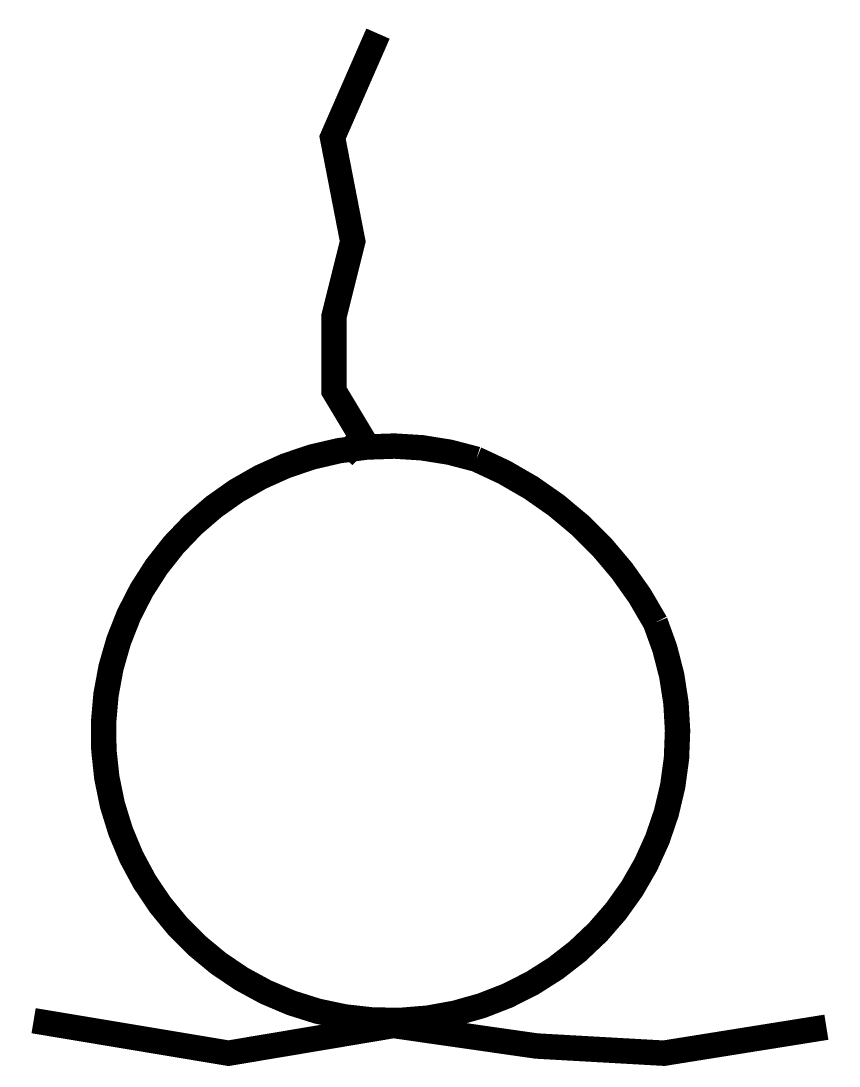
# Model space of a CAD drawing. Extents: x -0.05 to 3.17, y -0.18 to 3.93.
import ezdxf

# ---------------------------------------------------------------- set-up
doc = ezdxf.new("R2010")
doc.units = 0
doc.header["$MEASUREMENT"] = 0
doc.layers.get('0').update_dxf_attribs({"linetype": 'CONTINUOUS'})

msp = doc.modelspace()

# ---------------------------------------------------------------- linework, layer by layer
at = {"const_width": 0.1}
for points in [[(1.3546, 3.8801), (1.1757, 3.4717), (1.2552, 3.0632), (1.1816, 2.7695), (1.1816, 2.4757), (1.2919, 2.2921), (1.2184, 2.2187)], [(0, 0), (0.7668, -0.1276), (1.4154, -0.0187), (1.9781, -0.0994), (2.4792, -0.1276), (3.1182, -0.0255)]]:
    msp.add_lwpolyline(points, dxfattribs=at)
msp.add_lwpolyline([(1.7413, 2.2073, 4.517192), (2.4456, 1.565, 0.174118), (1.7413, 2.2073, -0.109054)], format="xyb", dxfattribs=at)

doc.saveas('drawing.dxf')
